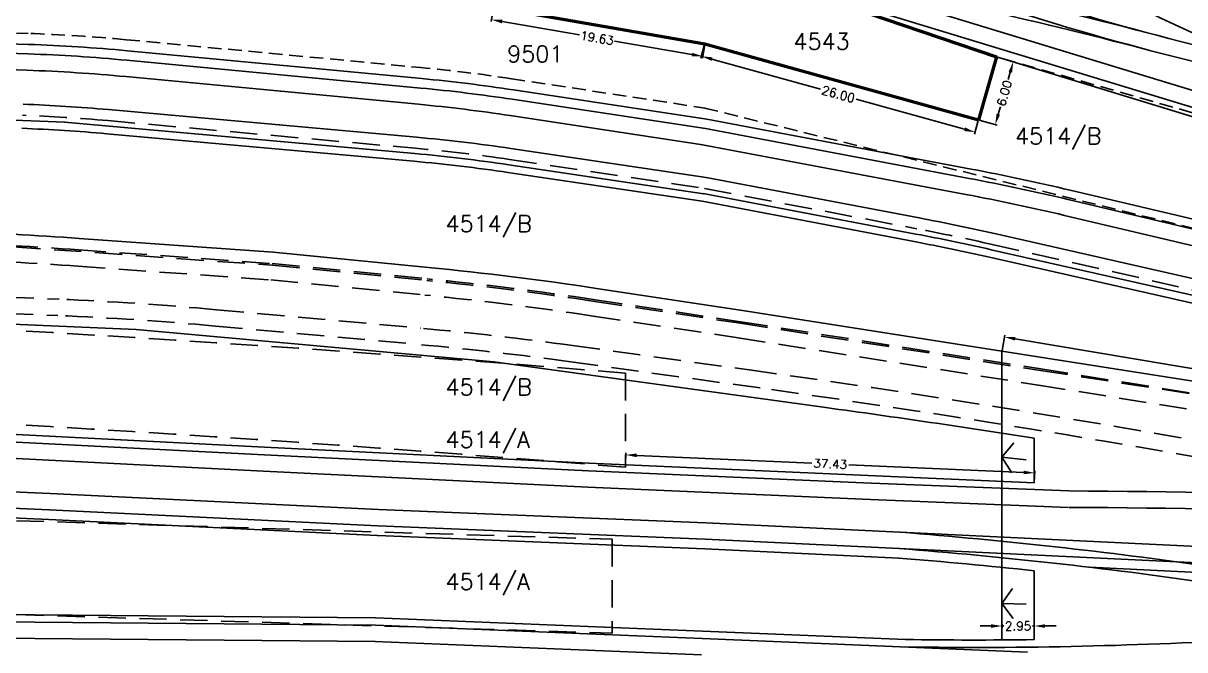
# Model space of a CAD drawing. Header units: metres. Extents: x -2640 to -492, y 2614 to 2999.
# Drawn here: x -1920.2 to -1813.8, y 2764.6 to 2822 of the extents above; entities that cross this region are included whole.
import ezdxf

# ---------------------------------------------------------------- set-up
doc = ezdxf.new("R2010")
doc.units = ezdxf.units.M
doc.header["$LTSCALE"] = 10
doc.header["$MEASUREMENT"] = 0
doc.linetypes.add('HIDDEN', pattern=[0.375, 0.25, -0.125])
doc.layers.get('DEFPOINTS').update_dxf_attribs({"linetype": 'CONTINUOUS'})
for name, color, linetype in [('COTAS', 2, 'CONTINUOUS'), ('LINEA_02', 2, 'CONTINUOUS'), ('PROYEC', 2, 'HIDDEN'), ('TEXT-03', 3, 'CONTINUOUS'), ('TMR', 220, 'CONTINUOUS'), ('VIAS', 1, 'CONTINUOUS')]:
    doc.layers.add(name, color=color, linetype=linetype)
doc.styles.add('ROMANS', font='romans.shx')
doc.dimstyles.new('CHICAS', dxfattribs={"dimtxt": 0.8, "dimasz": 1, "dimexe": 0.18, "dimexo": 0.0625, "dimgap": 0.09, "dimtad": 0, "dimzin": 0, "dimdsep": 46, "dimtxsty": 'ROMANS', "dimcen": 0.09, "dimclrd": 1, "dimclre": 1, "dimclrt": 7, "dimadec": 0, "dimazin": 0, "dimtfac": 1, "dimtmove": 2, "dimatfit": 3, "dimfxl": 0, "dimtolj": 1, "dimtzin": 0, "dimarcsym": 0})

# ---------------------------------------------------------------- blocks, each defined once
blk = doc.blocks.new('*D563')
at = {"layer": 'COTAS', "color": 1, "lineweight": -2}
for p, q in [((-1865.05, 2781.59), (-1865.01, 2782.61)), ((-1864.01, 2782.39), (-1847.99, 2781.68)), ((-1828.58, 2780.83), (-1844.61, 2781.53)), ((-1827.62, 2779.94), (-1827.58, 2780.96))]:
    blk.add_line(p, q, dxfattribs=at)
at = {"layer": 'COTAS', "color": 1}
for points in [[(-1864.01, 2782.56), (-1864.02, 2782.22), (-1865.01, 2782.43)], [(-1828.57, 2780.99), (-1828.59, 2780.66), (-1827.58, 2780.78)]]:
    blk.add_solid(points, dxfattribs=at)
at = {"layer": 'DEFPOINTS', "color": 0}
for p in [(-1865.01, 2782.43), (-1865.05, 2781.53), (-1827.62, 2779.88)]:
    blk.add_point(p, dxfattribs=at)
at = {"layer": 'COTAS', "color": 7, "insert": (-1846.3, 2781.61), "char_height": 0.8, "attachment_point": 5, "rotation": 357.4785, "style": 'ROMANS'}
blk.add_mtext('\\A1;37.43', dxfattribs=at)
blk = doc.blocks.new('*D565')
at = {"layer": 'COTAS', "color": 1, "lineweight": -2}
for p, q in [((-1830.56, 2791.99), (-1830.32, 2793.41)), ((-1829.37, 2793.07), (-1801.46, 2788.38)), ((-1770.48, 2783.17), (-1798.39, 2787.86)), ((-1769.7, 2781.76), (-1769.46, 2783.18))]:
    blk.add_line(p, q, dxfattribs=at)
at = {"layer": 'COTAS', "color": 1}
for points in [[(-1829.34, 2793.23), (-1829.4, 2792.9), (-1830.35, 2793.23)], [(-1770.45, 2783.33), (-1770.51, 2783), (-1769.49, 2783)]]:
    blk.add_solid(points, dxfattribs=at)
at = {"layer": 'DEFPOINTS', "color": 0}
for p in [(-1830.57, 2791.93), (-1769.49, 2783), (-1769.71, 2781.7)]:
    blk.add_point(p, dxfattribs=at)
at = {"layer": 'COTAS', "color": 7, "insert": (-1799.92, 2788.12), "char_height": 0.8, "attachment_point": 5, "rotation": 350.4554, "style": 'ROMANS'}
blk.add_mtext('\\A1;61.71', dxfattribs=at)
blk = doc.blocks.new('*D566')
at = {"layer": 'COTAS', "color": 1, "lineweight": -2}
for p, q in [((-1831.57, 2766.76), (-1832.57, 2766.76)), ((-1830.57, 2766.59), (-1830.57, 2766.94)), ((-1830.57, 2766.76), (-1830.41, 2766.76)), ((-1827.62, 2766.76), (-1827.79, 2766.76)), ((-1827.62, 2766.59), (-1827.62, 2766.94)), ((-1826.62, 2766.76), (-1825.62, 2766.76))]:
    blk.add_line(p, q, dxfattribs=at)
at = {"layer": 'COTAS', "color": 1}
for points in [[(-1831.57, 2766.92), (-1831.57, 2766.59), (-1830.57, 2766.76)], [(-1826.62, 2766.92), (-1826.62, 2766.59), (-1827.62, 2766.76)]]:
    blk.add_solid(points, dxfattribs=at)
at = {"layer": 'DEFPOINTS', "color": 0}
for p in [(-1830.57, 2766.53), (-1827.62, 2766.76), (-1827.62, 2766.53)]:
    blk.add_point(p, dxfattribs=at)
at = {"layer": 'COTAS', "color": 7, "insert": (-1829.1, 2766.76), "char_height": 0.8, "attachment_point": 5, "style": 'ROMANS'}
blk.add_mtext('\\A1;2.95', dxfattribs=at)
blk = doc.blocks.new('*D588')
at = {"layer": 'COTAS', "color": 1, "lineweight": -2}
for p, q in [((-1831.02, 2818.86), (-1829.37, 2818.39)), ((-1829.81, 2817.48), (-1830.01, 2816.8)), ((-1830.91, 2813.63), (-1830.72, 2814.31)), ((-1832.66, 2813.09), (-1831.01, 2812.62))]:
    blk.add_line(p, q, dxfattribs=at)
at = {"layer": 'COTAS', "color": 1}
for points in [[(-1829.97, 2817.52), (-1829.65, 2817.43), (-1829.54, 2818.44)], [(-1831.07, 2813.68), (-1830.75, 2813.59), (-1831.19, 2812.67)]]:
    blk.add_solid(points, dxfattribs=at)
at = {"layer": 'DEFPOINTS', "color": 0}
for p in [(-1831.08, 2818.88), (-1829.54, 2818.44), (-1832.72, 2813.11)]:
    blk.add_point(p, dxfattribs=at)
at = {"layer": 'COTAS', "color": 7, "insert": (-1830.36, 2815.55), "char_height": 0.8, "attachment_point": 5, "rotation": 74.0526, "style": 'ROMANS'}
blk.add_mtext('\\A1;6.00', dxfattribs=at)
blk = doc.blocks.new('*D589')
at = {"layer": 'COTAS', "color": 1, "lineweight": -2}
for p, q in [((-1857.8, 2820.01), (-1858.14, 2818.77)), ((-1857.13, 2818.68), (-1847.19, 2815.92)), ((-1834, 2812.25), (-1843.93, 2815.01)), ((-1832.74, 2813.05), (-1833.08, 2811.81))]:
    blk.add_line(p, q, dxfattribs=at)
at = {"layer": 'COTAS', "color": 1}
for points in [[(-1857.08, 2818.84), (-1857.17, 2818.52), (-1858.09, 2818.94)], [(-1833.95, 2812.42), (-1834.04, 2812.09), (-1833.04, 2811.99)]]:
    blk.add_solid(points, dxfattribs=at)
at = {"layer": 'DEFPOINTS', "color": 0}
for p in [(-1857.78, 2820.07), (-1858.09, 2818.94), (-1832.72, 2813.11)]:
    blk.add_point(p, dxfattribs=at)
at = {"layer": 'COTAS', "color": 7, "insert": (-1845.56, 2815.47), "char_height": 0.8, "attachment_point": 5, "rotation": 344.4805, "style": 'ROMANS'}
blk.add_mtext('\\A1;26.00', dxfattribs=at)
blk = doc.blocks.new('*D590')
at = {"layer": 'COTAS', "color": 1, "lineweight": -2}
for p, q in [((-1877.12, 2823.37), (-1877.34, 2822.11)), ((-1876.33, 2822.12), (-1869.25, 2820.89)), ((-1858.96, 2819.1), (-1866.04, 2820.33)), ((-1857.79, 2820.01), (-1858.01, 2818.75))]:
    blk.add_line(p, q, dxfattribs=at)
at = {"layer": 'COTAS', "color": 1}
for points in [[(-1876.3, 2822.28), (-1876.36, 2821.95), (-1877.31, 2822.29)], [(-1858.93, 2819.26), (-1858.99, 2818.93), (-1857.98, 2818.93)]]:
    blk.add_solid(points, dxfattribs=at)
at = {"layer": 'DEFPOINTS', "color": 0}
for p in [(-1877.11, 2823.43), (-1857.78, 2820.07), (-1857.98, 2818.93)]:
    blk.add_point(p, dxfattribs=at)
at = {"layer": 'COTAS', "color": 7, "insert": (-1867.65, 2820.61), "char_height": 0.8, "attachment_point": 5, "rotation": 350.1323, "style": 'ROMANS'}
blk.add_mtext('\\A1;19.63', dxfattribs=at)

msp = doc.modelspace()

# ---------------------------------------------------------------- linework, layer by layer
at = {"layer": 'COTAS', "color": 1}
for p, q in [((-1830.573, 2784.418), (-1830.573, 2791.932)), ((-1830.573, 2772.132), (-1830.573, 2780.007))]:
    msp.add_line(p, q, dxfattribs=at)
at = {"layer": 'COTAS'}
for p, q in [((-1830.573, 2772.132), (-1830.573, 2765.482)), ((-1827.623, 2771.826), (-1827.623, 2765.509))]:
    msp.add_line(p, q, dxfattribs=at)
at = {"layer": 'LINEA_02'}
for p, q in [((-1946.961, 2820.945), (-1919.701, 2820.024)), ((-1910.647, 2819.443), (-1883.699, 2816.894)), ((-1831.18, 2818.914), (-1751.391, 2794.597)), ((-1875.303, 2815.861), (-1857.585, 2813.17)), ((-1857.585, 2813.17), (-1833.383, 2808.603)), ((-1912.528, 2811.844), (-1884.43, 2809.324)), ((-1875.805, 2808.297), (-1858.017, 2805.657)), ((-1858.017, 2805.657), (-1838.601, 2801.965)), ((-1824.342, 2806.68), (-1796.495, 2800.08)), ((-1915.055, 2802.264), (-1897.294, 2800.993)), ((-1897.294, 2800.993), (-1883.091, 2799.598)), ((-1831.708, 2800.529), (-1804.34, 2794.321)), ((-1867.694, 2797.682), (-1854.341, 2795.669)), ((-1948.044, 2795.544), (-1909.857, 2793.927)), ((-1854.341, 2795.669), (-1811.524, 2788.937)), ((-1909.857, 2793.927), (-1877.094, 2790.954)), ((-1877.094, 2790.954), (-1846.712, 2786.763)), ((-1927.733, 2784.652), (-1898.087, 2783.149)), ((-1830.573, 2784.418), (-1830.573, 2780.007)), ((-1830.573, 2782.212), (-1829.493, 2783.527)), ((-1827.623, 2783.957), (-1827.623, 2779.877)), ((-1898.088, 2783.149), (-1868.391, 2781.672)), ((-1868.395, 2781.673), (-1827.623, 2779.877)), ((-1830.573, 2782.212), (-1828.365, 2781.987)), ((-1830.573, 2782.212), (-1829.659, 2780.777)), ((-1947.33, 2777.769), (-1917.837, 2776.521)), ((-1917.853, 2776.522), (-1887.775, 2775.044)), ((-1887.755, 2775.043), (-1857.779, 2773.82)), ((-1857.795, 2773.821), (-1840.017, 2772.973)), ((-1830.573, 2768.807), (-1829.598, 2770.201)), ((-2082.21, 2769.217), (-1887.924, 2767.519)), ((-1830.573, 2768.807), (-1828.355, 2768.752)), ((-1830.573, 2768.807), (-1829.551, 2767.446)), ((-1887.896, 2767.522), (-1857.996, 2766.298)), ((-1857.995, 2766.298), (-1839.411, 2765.52))]:
    msp.add_line(p, q, dxfattribs=at)
for centre, radius, start, end in [((-1924.77, 2670.109), 150, 84.59714, 88.06335), ((-1897.822, 2667.561), 150, 81.36573, 84.59714), ((-1925.931, 2662.444), 150, 84.87351, 87.86048), ((-1897.833, 2659.924), 150, 81.55527, 84.87351), ((-1870.467, 2612.072), 200, 76.66593, 79.31427), ((-1936.466, 2503.029), 300, 85.90715, 88.19169), ((-1875.953, 2605.484), 200, 77.2191, 79.23618), ((-1912.418, 2501.034), 300, 81.42638, 84.38984), ((-1967.293, 1900.052), 894.872, 81.020637, 82.255724), ((-1873.809, 2340.361), 433.93, 83.89007, 85.53836), ((-1833.132, 3196.913), 431.439, 269.16482, 270.73159)]:
    msp.add_arc(centre, radius, start, end, dxfattribs=at)
at = {"layer": 'PROYEC', "ltscale": 0.5}
for p, q in [((-1943.293, 2821.83), (-1919.742, 2821.034)), ((-1910.76, 2820.458), (-1883.812, 2817.909)), ((-1766.254, 2800.412), (-1831.075, 2818.879)), ((-1875.484, 2816.884), (-1857.765, 2814.193)), ((-1857.807, 2814.2), (-1768.103, 2792.112))]:
    msp.add_line(p, q, dxfattribs=at)
at = {"layer": 'PROYEC'}
for p, q in [((-1912.452, 2813.042), (-1884.288, 2810.516)), ((-1875.663, 2809.489), (-1857.817, 2806.84)), ((-1857.817, 2806.84), (-1838.356, 2803.14)), ((-1921.107, 2801.494), (-1897.396, 2799.797)), ((-1831.463, 2801.704), (-1804.069, 2795.49)), ((-1897.396, 2799.797), (-1883.239, 2798.406)), ((-1867.843, 2796.491), (-1854.524, 2794.483)), ((-1854.524, 2794.483), (-1827.037, 2790.161)), ((-1865.053, 2789.926), (-1865.053, 2781.296)), ((-1827.037, 2790.161), (-1769.775, 2781.298)), ((-1943.293, 2777.108), (-1866.253, 2774.703)), ((-1866.253, 2774.703), (-1866.253, 2766.099)), ((-1943.293, 2768.504), (-1866.253, 2766.099))]:
    msp.add_line(p, q, dxfattribs=at)
at = {"layer": 'PROYEC', "ltscale": 0.5}
for centre, start, end in [((-1924.77, 2672.319), 84.59714, 88.06335), ((-1897.822, 2669.77), 81.36573, 84.59714)]:
    msp.add_arc(centre, 148.8, start, end, dxfattribs=at)
at = {"layer": 'PROYEC'}
for centre, radius, start, end in [((-1925.855, 2663.642), 150, 84.87351, 87.86048), ((-1897.691, 2661.116), 150, 81.55527, 84.87351), ((-1875.708, 2606.659), 200, 77.2191, 79.23618), ((-1912.567, 2499.843), 300, 81.42638, 84.38984), ((-2045.419, 607.593), 2189.773, 85.275331, 86.848005), ((-2045.419, 607.593), 2181.173, 85.25666, 86.842063)]:
    msp.add_arc(centre, radius, start, end, dxfattribs=at)
at = {"layer": 'TMR', "color": 4, "lineweight": 50}
for p, q in [((-1857.573, 2827.963), (-1831.075, 2818.879)), ((-1877.114, 2823.43), (-1857.779, 2820.067)), ((-1857.779, 2820.067), (-1832.724, 2813.109)), ((-1831.075, 2818.879), (-1832.724, 2813.109))]:
    msp.add_line(p, q, dxfattribs=at)
at = {"layer": 'VIAS'}
for p, q in [((-1853.172, 2828.021), (-1750.748, 2796.806)), ((-1853.609, 2826.586), (-1751.158, 2795.362)), ((-1946.978, 2820.075), (-1919.757, 2819.155)), ((-1947.029, 2818.576), (-1919.853, 2817.657)), ((-1910.702, 2818.574), (-1883.805, 2816.03)), ((-1910.798, 2817.077), (-1883.988, 2814.541)), ((-1875.41, 2814.997), (-1857.731, 2812.312)), ((-1947.791, 2814.076), (-1916.339, 2812.901)), ((-1912.388, 2814.051), (-1884.169, 2811.519)), ((-1875.593, 2813.507), (-1857.956, 2810.829)), ((-1916.417, 2812.906), (-1884.346, 2810.029)), ((-1857.731, 2812.312), (-1833.564, 2807.752)), ((-1875.543, 2810.493), (-1857.648, 2807.836)), ((-1858.009, 2810.838), (-1833.876, 2806.285)), ((-1875.721, 2809.003), (-1857.869, 2806.352)), ((-1857.648, 2807.836), (-1838.15, 2804.129)), ((-1857.929, 2806.362), (-1838.456, 2802.661)), ((-1824.523, 2805.829), (-1796.695, 2799.233)), ((-1824.835, 2804.361), (-1797.041, 2797.774)), ((-1831.257, 2802.693), (-1803.842, 2796.474)), ((-1831.563, 2801.224), (-1804.173, 2795.011)), ((-1927.769, 2783.953), (-1898.123, 2782.45)), ((-1927.845, 2782.455), (-1898.199, 2780.952)), ((-1898.123, 2782.45), (-1868.426, 2780.973)), ((-1947.229, 2780.147), (-1917.736, 2778.899)), ((-1898.197, 2780.952), (-1868.501, 2779.475)), ((-1868.426, 2780.973), (-1842.547, 2779.834)), ((-1868.492, 2779.475), (-1842.613, 2778.335)), ((-1842.547, 2779.834), (-1824.431, 2779.126)), ((-1947.293, 2778.648), (-1917.8, 2777.401)), ((-1917.736, 2778.899), (-1887.658, 2777.421)), ((-1842.605, 2778.335), (-1824.49, 2777.627)), ((-1917.81, 2777.401), (-1887.732, 2775.923)), ((-1887.658, 2777.421), (-1857.682, 2776.198)), ((-1887.719, 2775.923), (-1857.743, 2774.699)), ((-1857.682, 2776.198), (-1755.156, 2771.311)), ((-1857.753, 2774.7), (-1755.227, 2769.812)), ((-1822.572, 2772.142), (-1755.269, 2768.933)), ((-2116.306, 2768.839), (-1887.924, 2766.842)), ((-2116.306, 2767.339), (-1887.937, 2765.342)), ((-1887.924, 2766.842), (-1858.024, 2765.619)), ((-1887.985, 2765.343), (-1858.085, 2764.12)), ((-1858.024, 2765.619), (-1828.226, 2764.371))]:
    msp.add_line(p, q, dxfattribs=at)
at = {"layer": 'VIAS', "color": 20, "linetype": 'HIDDEN'}
for p, q in [((-1915.109, 2801.215), (-1897.383, 2799.946)), ((-1915.186, 2799.716), (-1897.49, 2798.45)), ((-1897.383, 2799.946), (-1883.22, 2798.555)), ((-1897.53, 2798.454), (-1883.405, 2797.066)), ((-1947.94, 2798.002), (-1916.914, 2796.688)), ((-1948.004, 2796.503), (-1917.014, 2795.191)), ((-1867.824, 2796.64), (-1854.501, 2794.631)), ((-1902.497, 2795.729), (-1883.78, 2794.031)), ((-1868.008, 2795.151), (-1854.734, 2793.149)), ((-1902.596, 2794.232), (-1883.951, 2792.54)), ((-1854.501, 2794.631), (-1827.014, 2790.309)), ((-1854.734, 2793.149), (-1827.247, 2788.828)), ((-1869.886, 2792.443), (-1853.29, 2790.153)), ((-1870.056, 2790.952), (-1852.291, 2788.501)), ((-1827.014, 2790.309), (-1794.967, 2785.145)), ((-1827.243, 2788.827), (-1795.191, 2783.662))]:
    msp.add_line(p, q, dxfattribs=at)
at = {"layer": 'VIAS'}
for centre, radius, start, end in [((-1747.956, 3079.991), 268.017, 241.54489, 256.88509), ((-1749.19, 3076.034), 265.379, 241.26772, 256.92552), ((-1642.391, 3180.363), 391.904, 243.67386, 246.67728), ((-1929.905, 2389.629), 445.923, 75.38043, 79.56161), ((-1642.391, 3180.363), 393.404, 243.58718, 246.67728), ((-1929.126, 2393.457), 440.517, 75.3045, 79.57453), ((-1687.351, 3094.833), 301.261, 244.55922, 249.89089), ((-1924.826, 2669.241), 150, 84.59714, 88.06335), ((-1924.922, 2667.743), 150, 84.59714, 88.06335), ((-1897.929, 2666.697), 150, 81.36573, 84.59714), ((-1925.791, 2664.651), 150, 84.87351, 87.86048), ((-1898.112, 2665.207), 150, 81.36573, 84.59714), ((-1897.572, 2662.119), 150, 81.55527, 84.87351), ((-1897.749, 2660.629), 150, 81.55527, 84.87351), ((-1870.648, 2611.22), 200, 76.66593, 79.31427), ((-1870.961, 2609.753), 200, 76.66593, 79.31427), ((-1875.502, 2607.648), 200, 77.2191, 79.23618), ((-1875.808, 2606.179), 200, 77.2191, 79.23618), ((-1827.21, 2043.391), 735.74, 80.923116, 89.783574), ((-1827.21, 2043.391), 734.24, 80.923116, 89.783574), ((-1873.809, 2340.361), 436.31, 81.79366, 85.53836), ((-1873.809, 2340.361), 434.81, 81.79366, 85.53836), ((-1833.132, 3196.913), 432.119, 269.16482, 273.46412)]:
    msp.add_arc(centre, radius, start, end, dxfattribs=at)
at = {"layer": 'VIAS', "color": 20, "linetype": 'HIDDEN'}
for centre, radius, start, end in [((-1936.521, 2501.98), 300, 85.90715, 88.19169), ((-1936.598, 2500.482), 300, 85.90715, 88.19169), ((-1912.548, 2499.992), 300, 81.42638, 84.38984), ((-1929.605, 2496.957), 300, 84.81556, 87.57539), ((-1912.732, 2498.503), 300, 81.42633, 84.38984), ((-1929.705, 2495.46), 300, 84.81556, 87.57539), ((-1910.889, 2495.258), 300, 82.14432, 84.81556), ((-1911.059, 2493.768), 300, 82.14432, 84.81556), ((-2012.818, 1648.521), 1152.725, 79.144953, 82.045196), ((-2016.191, 1627.943), 1172.075, 79.242167, 81.961542)]:
    msp.add_arc(centre, radius, start, end, dxfattribs=at)

# ---------------------------------------------------------------- texts
at = {"layer": 'TEXT-03', "color": 4, "style": 'ROMANS'}
for s, p in [('4543', (-1849.663, 2819.558)), ('9501', (-1875.881, 2818.395)), ('4514/B', (-1829.373, 2810.888)), ('4514/B', (-1881.522, 2802.858)), ('4514/B', (-1881.522, 2787.896)), ('4514/A', (-1881.522, 2783.085)), ('4514/A', (-1881.522, 2770.082))]:
    msp.add_text(s, height=1.5, dxfattribs=at).set_placement(p)

# ---------------------------------------------------------------- dimensions: what is measured, and where the dimension line sits
at = {"layer": 'COTAS'}
for p1, p2, distance, picture, middle in [((-1877.114, 2823.43), (-1857.779, 2820.067), -1.159, '*D590', (-1867.645, 2820.607)), ((-1832.724, 2813.109), (-1857.779, 2820.067), 1.165, '*D589', (-1845.563, 2815.466)), ((-1832.724, 2813.109), (-1831.075, 2818.879), -1.598, '*D588', (-1830.363, 2815.555)), ((-1830.573, 2791.932), (-1769.713, 2781.699), 1.32, '*D565', (-1799.924, 2788.118)), ((-1830.573, 2766.531), (-1827.623, 2766.531), 0.227, '*D566', (-1829.098, 2766.758))]:
    dim = msp.add_aligned_dim(p1=p1, p2=p2, distance=distance, dimstyle='CHICAS', dxfattribs=at)
    dim.commit()
    dim.dimension.update_dxf_attribs({"geometry": picture, "text_midpoint": middle})
dim = msp.add_aligned_dim(p1=(-1827.623, 2779.877), p2=(-1865.053, 2781.525), distance=-0.908, text='37.43', dimstyle='CHICAS', dxfattribs=at)
dim.commit()
dim.dimension.update_dxf_attribs({"geometry": '*D563', "text_midpoint": (-1846.298, 2781.608)})

doc.saveas('drawing.dxf')
